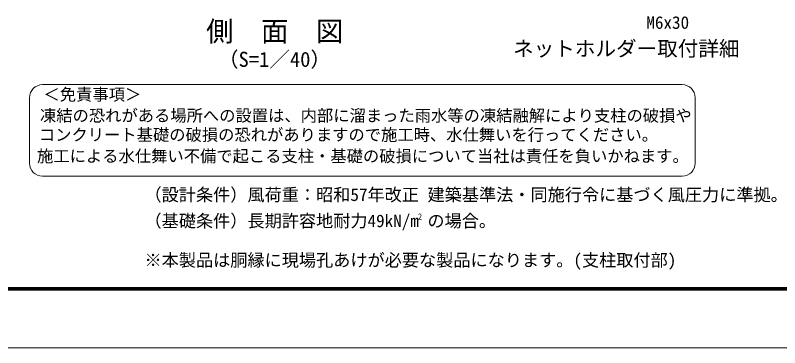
# Model space of a CAD drawing. Units: millimetres at full size; details may follow other scales. Extents: x -8400 to 8400, y -5940 to 5940.
# Drawn here: x -1653 to 4193, y -5940 to -3398 of the extents above; entities that cross this region are included whole.
import ezdxf
from ezdxf.enums import TextEntityAlignment as Align

# ---------------------------------------------------------------- set-up
doc = ezdxf.new("R2010")
doc.units = ezdxf.units.MM
doc.header["$LTSCALE"] = 20
for name, color, linetype, lineweight in [('0-8_D-STR-TXT', 7, 'Continuous', 13), ('0-A_D-TTL-TXT', 7, 'Continuous', 13), ('0-C_D-TTL', 7, 'Continuous', 18)]:
    doc.layers.add(name, color=color, linetype=linetype, lineweight=lineweight)
doc.styles.add('ＭＳ ゴシック', font='')
doc.styles.get('ＭＳ ゴシック').set_extended_font_data('MS Gothic')

msp = doc.modelspace()

# ---------------------------------------------------------------- linework, layer by layer
at = {"layer": '0-A_D-TTL-TXT', "color": 2}
for p, q in [((3446.45, -3928.7), (-1444.65, -3928.7)), ((-1544.65, -4028.7), (-1544.65, -4528.7)), ((3546.45, -4528.7), (3546.45, -4028.7)), ((-1444.65, -4628.7), (3446.45, -4628.7))]:
    msp.add_line(p, q, dxfattribs=at)
for centre, start, end in [((-1444.65, -4028.7), 90, 180), ((3446.45, -4028.7), 0, 90), ((-1444.65, -4528.7), 180, 270), ((3446.45, -4528.7), 270, 0)]:
    msp.add_arc(centre, 100, start, end, dxfattribs=at)
at = {"layer": '0-C_D-TTL', "color": 2}
msp.add_lwpolyline([(-8400, 5940), (8400, 5940), (8400, -5940), (-8400, -5940)], close=True, dxfattribs=at)
at = {"layer": '0-C_D-TTL'}
for points in [[(-7860, 5500), (7860, 5500), (7860, -5500), (-7860, -5500)], [(-7855, 5495), (7855, 5495), (7855, -5495), (-7855, -5495)], [(-7850, 5490), (7850, 5490), (7850, -5490), (-7850, -5490)], [(-7845, 5485), (7845, 5485), (7845, -5485), (-7845, -5485)], [(-7840, 5480), (7840, 5480), (7840, -5480), (-7840, -5480)]]:
    msp.add_lwpolyline(points, close=True, dxfattribs=at)

# ---------------------------------------------------------------- texts
at = {"layer": '0-8_D-STR-TXT', "style": 'ＭＳ ゴシック'}
msp.add_text('M6x30', height=96.19, dxfattribs=at).set_placement((3173.03, -3530.62), align=Align.BOTTOM_LEFT)
at = {"layer": '0-A_D-TTL-TXT', "style": 'ＭＳ ゴシック'}
for s, height, p in [('側\u3000面\u3000図', 154, (-194.13, -3643.6)), ('ネットホルダー取付詳細', 115.4, (2154.02, -3745.11)), ('（S=1／40）', 115.4, (-103.17, -3827.55)), ('＜免責事項＞ \u3000\u3000', 91.35, (-1437.24, -4077.06)), ('凍結の恐れがある場所への設置は、内部に溜まった雨水等の凍結融解により支柱の破損や', 91.35, (-1464.29, -4238.05)), ('コンクリート基礎の破損の恐れがありますので施工時、水仕舞いを行ってください。', 91.35, (-1472.51, -4384.9)), ('施工による水仕舞い不備で起こる支柱・基礎の破損について当社は責任を負いかねます。 ', 91.35, (-1486.49, -4547.89)), ('（設計条件）風荷重：昭和57年改正 建築基準法・同施行令に基づく風圧力に準拠。', 96.19, (-664.9, -4847.21)), ('（基礎条件）長期許容地耐力49kN/m の場合。', 96.19, (-664.9, -5047.21)), ('2', 48.09, (1426.04, -4975.58)), ('※本製品は胴縁に現場孔あけが必要な製品になります。(支柱取付部)', 96.19, (-664.9, -5347.21))]:
    msp.add_text(s, height=height, dxfattribs=at).set_placement(p, align=Align.BOTTOM_LEFT)

doc.saveas('drawing.dxf')
